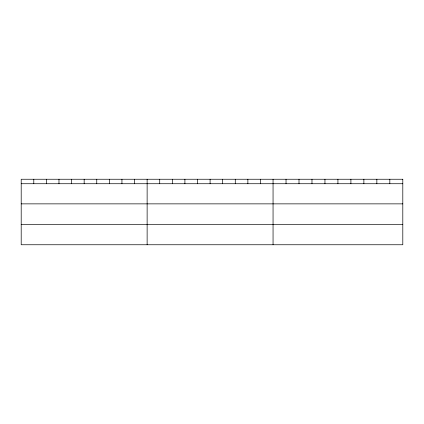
<?xml version="1.0" encoding="UTF-8"?>
<svg xmlns="http://www.w3.org/2000/svg" width="424" height="424" viewBox="0 0 424 424"><rect width="100%" height="100%" fill="white"/><g stroke="black" fill="none" stroke-linecap="round" stroke-linejoin="round"><path stroke-width="0.64" d="M21.2 183.725L402.8 183.725M21.2 203.864L402.8 203.864M21.2 224.614L402.8 224.614M389.826 179.246L389.826 183.725M376.851 179.246L376.851 183.725M363.877 179.246L363.877 183.725M350.902 179.246L350.902 183.725M337.928 179.246L337.928 183.725M324.954 179.246L324.954 183.725M311.979 179.246L311.979 183.725M299.005 179.246L299.005 183.725M286.03 179.246L286.03 183.725M273.056 179.246L273.056 244.754M260.463 179.246L260.463 183.725M247.87 179.246L247.87 183.725M235.278 179.246L235.278 183.725M222.685 179.246L222.685 183.725M210.092 179.246L210.092 183.725M197.499 179.246L197.499 183.725M184.906 179.246L184.906 183.725M172.314 179.246L172.314 183.725M159.721 179.246L159.721 183.725M147.128 179.246L147.128 244.754M134.535 179.246L134.535 183.725M121.942 179.246L121.942 183.725M109.35 179.246L109.35 183.725M96.757 179.246L96.757 183.725M84.164 179.246L84.164 183.725M71.571 179.246L71.571 183.725M58.978 179.246L58.978 183.725M46.386 179.246L46.386 183.725M33.793 179.246L33.793 183.725M402.8 179.246L21.2 179.246L21.2 244.754L402.8 244.754L402.8 179.246"/></g></svg>
